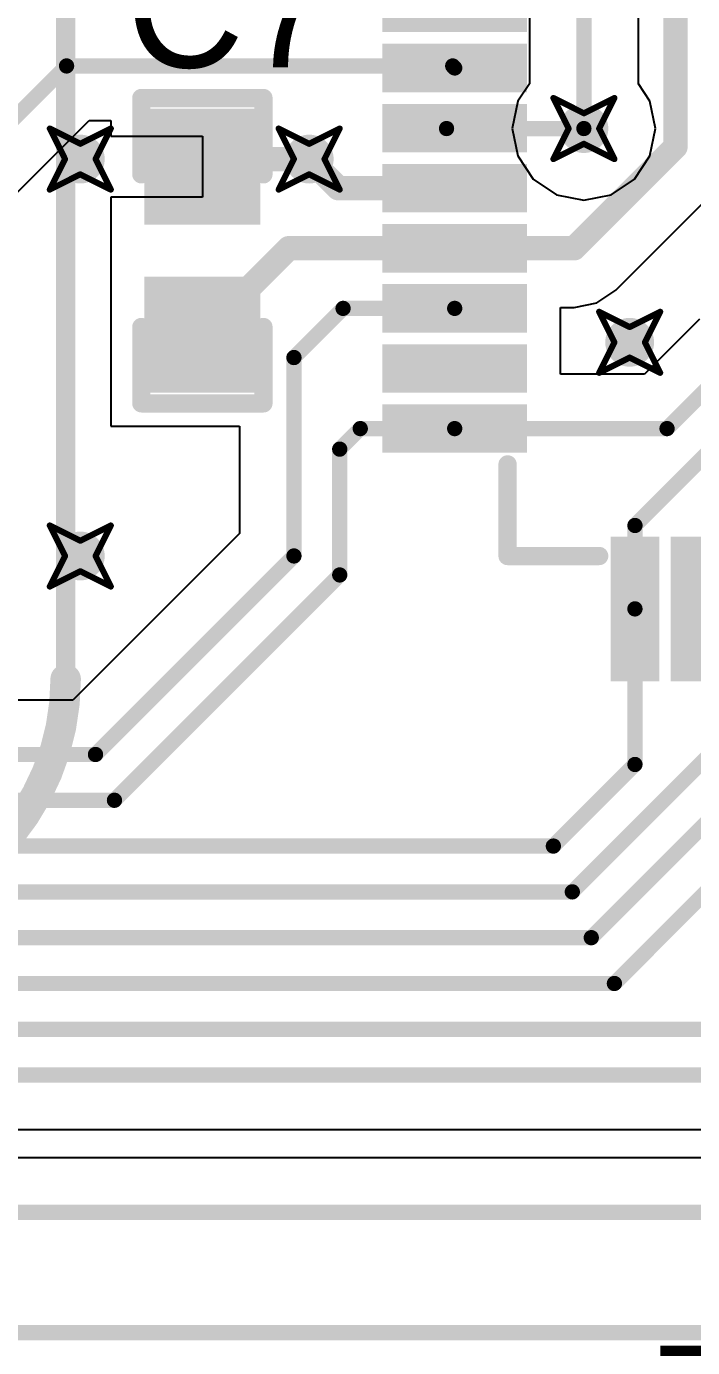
# Model space of a CAD drawing. Header units: millimetres. Extents: x 2.26 to 6.57, y 1.2 to 4.64.
# Drawn here: x 3.5506 to 3.7689, y 3.4439 to 3.8766 of the extents above; entities that cross this region are included whole.
import ezdxf

# ---------------------------------------------------------------- set-up
doc = ezdxf.new("R2010")
doc.units = ezdxf.units.MM
doc.header["$MEASUREMENT"] = 0
for name, color, linetype in [('BottomLayer', 5, 'Continuous'), ('BottomSolder', 6, 'Continuous'), ('DrillDrawing', 1, 'Continuous'), ('KeepOutLayer', 6, 'Continuous'), ('Mechanical1', 6, 'Continuous'), ('MultiLayer', 9, 'Continuous'), ('PadHoleLayer', 156, 'Continuous'), ('TopLayer', 1, 'Continuous'), ('TopOverlay', 2, 'Continuous'), ('TopPaste', 8, 'Continuous'), ('TopSolder', 216, 'Continuous'), ('ViaHoleLayer', 16, 'Continuous')]:
    doc.layers.add(name, color=color, linetype=linetype)

# ---------------------------------------------------------------- blocks, each defined once
blk = doc.blocks.new('0603C_68')
at = {"layer": 'TopLayer'}
for points in [[(-0.0125, 0.015), (-0.0425, 0.015), (-0.0125, -0.015), (-0.0425, -0.015)], [(0.0425, 0.015), (0.0125, 0.015), (0.0425, -0.015), (0.0125, -0.015)]]:
    blk.add_solid(points, dxfattribs=at)
at = {"layer": 'TopOverlay', "const_width": 0.006}
for points in [[(-0.05, 0.02), (-0.025, 0.02)], [(-0.05, 0.02), (-0.05, -0.02)], [(0.025, 0.02), (0.05, 0.02)], [(0.05, 0.02), (0.05, -0.02)], [(-0.05, -0.02), (-0.025, -0.02)], [(0.025, -0.02), (0.05, -0.02)]]:
    blk.add_lwpolyline(points, dxfattribs=at)
at = {"layer": 'TopOverlay', "const_width": 0.003}
for points in [[(-0.0515, 0.02, 1), (-0.0485, 0.02, 1)], [(-0.0515, 0.02, 1), (-0.0485, 0.02, 1)], [(-0.0265, 0.02, 1), (-0.0235, 0.02, 1)], [(0.0235, 0.02, 1), (0.0265, 0.02, 1)], [(0.0485, 0.02, 1), (0.0515, 0.02, 1)], [(0.0485, 0.02, 1), (0.0515, 0.02, 1)], [(-0.0515, -0.02, 1), (-0.0485, -0.02, 1)], [(-0.0515, -0.02, 1), (-0.0485, -0.02, 1)], [(-0.0265, -0.02, 1), (-0.0235, -0.02, 1)], [(0.0235, -0.02, 1), (0.0265, -0.02, 1)], [(0.0485, -0.02, 1), (0.0515, -0.02, 1)], [(0.0485, -0.02, 1), (0.0515, -0.02, 1)]]:
    blk.add_lwpolyline(points, format="xyb", close=True, dxfattribs=at)
at = {"layer": 'TopPaste'}
for points in [[(-0.0125, 0.015), (-0.0425, 0.015), (-0.0125, -0.015), (-0.0425, -0.015)], [(0.0425, 0.015), (0.0125, 0.015), (0.0425, -0.015), (0.0125, -0.015)]]:
    blk.add_solid(points, dxfattribs=at)
at = {"layer": 'TopSolder'}
for points in [[(-0.0085, 0.019), (-0.0465, 0.019), (-0.0085, -0.019), (-0.0465, -0.019)], [(0.0465, 0.019), (0.0085, 0.019), (0.0465, -0.019), (0.0085, -0.019)]]:
    blk.add_solid(points, dxfattribs=at)
blk = doc.blocks.new('QFP48_7X7_111')
at = {"layer": 'TopLayer'}
for points in [[(-0.1122, 0.14764), (-0.10433, 0.14764), (-0.1122, 0.18701), (-0.10433, 0.18701)], [(-0.09252, 0.14764), (-0.08465, 0.14764), (-0.09252, 0.18701), (-0.08465, 0.18701)], [(-0.07283, 0.14764), (-0.06496, 0.14764), (-0.07283, 0.18701), (-0.06496, 0.18701)], [(-0.05315, 0.14764), (-0.04528, 0.14764), (-0.05315, 0.18701), (-0.04528, 0.18701)], [(-0.03346, 0.14764), (-0.02559, 0.14764), (-0.03346, 0.18701), (-0.02559, 0.18701)], [(-0.01378, 0.14764), (-0.00591, 0.14764), (-0.01378, 0.18701), (-0.00591, 0.18701)], [(0.00591, 0.14764), (0.01378, 0.14764), (0.00591, 0.18701), (0.01378, 0.18701)], [(0.02559, 0.14764), (0.03346, 0.14764), (0.02559, 0.18701), (0.03346, 0.18701)], [(0.04528, 0.14764), (0.05315, 0.14764), (0.04528, 0.18701), (0.05315, 0.18701)], [(0.06496, 0.14764), (0.07283, 0.14764), (0.06496, 0.18701), (0.07283, 0.18701)], [(0.08465, 0.14764), (0.09252, 0.14764), (0.08465, 0.18701), (0.09252, 0.18701)], [(0.10433, 0.14764), (0.1122, 0.14764), (0.10433, 0.18701), (0.1122, 0.18701)], [(-0.14764, 0.10433), (-0.14764, 0.1122), (-0.18701, 0.10433), (-0.18701, 0.1122)], [(0.18701, 0.10433), (0.18701, 0.1122), (0.14764, 0.10433), (0.14764, 0.1122)], [(-0.14764, 0.08465), (-0.14764, 0.09252), (-0.18701, 0.08465), (-0.18701, 0.09252)], [(0.18701, 0.08465), (0.18701, 0.09252), (0.14764, 0.08465), (0.14764, 0.09252)], [(-0.14764, 0.06496), (-0.14764, 0.07283), (-0.18701, 0.06496), (-0.18701, 0.07283)], [(0.18701, 0.06496), (0.18701, 0.07283), (0.14764, 0.06496), (0.14764, 0.07283)], [(-0.14764, 0.04528), (-0.14764, 0.05315), (-0.18701, 0.04528), (-0.18701, 0.05315)], [(0.18701, 0.04528), (0.18701, 0.05315), (0.14764, 0.04528), (0.14764, 0.05315)], [(-0.14764, 0.02559), (-0.14764, 0.03346), (-0.18701, 0.02559), (-0.18701, 0.03346)], [(0.18701, 0.02559), (0.18701, 0.03346), (0.14764, 0.02559), (0.14764, 0.03346)], [(-0.14764, 0.00591), (-0.14764, 0.01378), (-0.18701, 0.00591), (-0.18701, 0.01378)], [(0.18701, 0.00591), (0.18701, 0.01378), (0.14764, 0.00591), (0.14764, 0.01378)], [(-0.14764, -0.01378), (-0.14764, -0.00591), (-0.18701, -0.01378), (-0.18701, -0.00591)], [(0.18701, -0.01378), (0.18701, -0.00591), (0.14764, -0.01378), (0.14764, -0.00591)], [(-0.14764, -0.03346), (-0.14764, -0.02559), (-0.18701, -0.03346), (-0.18701, -0.02559)], [(0.18701, -0.03346), (0.18701, -0.02559), (0.14764, -0.03346), (0.14764, -0.02559)], [(-0.14764, -0.05315), (-0.14764, -0.04528), (-0.18701, -0.05315), (-0.18701, -0.04528)], [(0.18701, -0.05315), (0.18701, -0.04528), (0.14764, -0.05315), (0.14764, -0.04528)], [(-0.14764, -0.07283), (-0.14764, -0.06496), (-0.18701, -0.07283), (-0.18701, -0.06496)], [(0.18701, -0.07283), (0.18701, -0.06496), (0.14764, -0.07283), (0.14764, -0.06496)], [(-0.14764, -0.09252), (-0.14764, -0.08465), (-0.18701, -0.09252), (-0.18701, -0.08465)], [(0.18701, -0.09252), (0.18701, -0.08465), (0.14764, -0.09252), (0.14764, -0.08465)], [(-0.14764, -0.1122), (-0.14764, -0.10433), (-0.18701, -0.1122), (-0.18701, -0.10433)], [(0.18701, -0.1122), (0.18701, -0.10433), (0.14764, -0.1122), (0.14764, -0.10433)], [(-0.1122, -0.18701), (-0.10433, -0.18701), (-0.1122, -0.14764), (-0.10433, -0.14764)], [(-0.09252, -0.18701), (-0.08465, -0.18701), (-0.09252, -0.14764), (-0.08465, -0.14764)], [(-0.07283, -0.18701), (-0.06496, -0.18701), (-0.07283, -0.14764), (-0.06496, -0.14764)], [(-0.05315, -0.18701), (-0.04528, -0.18701), (-0.05315, -0.14764), (-0.04528, -0.14764)], [(-0.03346, -0.18701), (-0.02559, -0.18701), (-0.03346, -0.14764), (-0.02559, -0.14764)], [(-0.01378, -0.18701), (-0.00591, -0.18701), (-0.01378, -0.14764), (-0.00591, -0.14764)], [(0.00591, -0.18701), (0.01378, -0.18701), (0.00591, -0.14764), (0.01378, -0.14764)], [(0.02559, -0.18701), (0.03346, -0.18701), (0.02559, -0.14764), (0.03346, -0.14764)], [(0.04528, -0.18701), (0.05315, -0.18701), (0.04528, -0.14764), (0.05315, -0.14764)], [(0.06496, -0.18701), (0.07283, -0.18701), (0.06496, -0.14764), (0.07283, -0.14764)], [(0.08465, -0.18701), (0.09252, -0.18701), (0.08465, -0.14764), (0.09252, -0.14764)], [(0.10433, -0.18701), (0.1122, -0.18701), (0.10433, -0.14764), (0.1122, -0.14764)]]:
    blk.add_solid(points, dxfattribs=at)
at = {"layer": 'TopOverlay', "const_width": 0.006}
for points in [[(-0.15, 0.12), (-0.15, 0.15)], [(-0.12, 0.15), (-0.15, 0.15)], [(0.15, 0.15), (0.12, 0.15)], [(0.15, 0.12), (0.15, 0.15)], [(-0.15, -0.13), (-0.15, -0.12)], [(0.15, -0.15), (0.15, -0.12)], [(-0.13, -0.15), (-0.15, -0.13)], [(-0.12, -0.15), (-0.13, -0.15)], [(0.15, -0.15), (0.12, -0.15)]]:
    blk.add_lwpolyline(points, dxfattribs=at)
at = {"layer": 'TopOverlay'}
for points, const_width in [([(-0.1515, 0.15, 1), (-0.1485, 0.15, 1)], 0.003), ([(-0.1515, 0.15, 1), (-0.1485, 0.15, 1)], 0.003), ([(-0.1215, 0.15, 1), (-0.1185, 0.15, 1)], 0.003), ([(0.1185, 0.15, 1), (0.1215, 0.15, 1)], 0.003), ([(0.1485, 0.15, 1), (0.1515, 0.15, 1)], 0.003), ([(0.1485, 0.15, 1), (0.1515, 0.15, 1)], 0.003), ([(-0.1515, 0.12, 1), (-0.1485, 0.12, 1)], 0.003), ([(0.1485, 0.12, 1), (0.1515, 0.12, 1)], 0.003), ([(-0.1515, -0.12, 1), (-0.1485, -0.12, 1)], 0.003), ([(0.1485, -0.12, 1), (0.1515, -0.12, 1)], 0.003), ([(-0.1515, -0.13, 1), (-0.1485, -0.13, 1)], 0.003), ([(-0.1515, -0.13, 1), (-0.1485, -0.13, 1)], 0.003), ([(-0.1315, -0.15, 1), (-0.1285, -0.15, 1)], 0.003), ([(-0.1315, -0.15, 1), (-0.1285, -0.15, 1)], 0.003), ([(-0.1215, -0.15, 1), (-0.1185, -0.15, 1)], 0.003), ([(0.1185, -0.15, 1), (0.1215, -0.15, 1)], 0.003), ([(0.1485, -0.15, 1), (0.1515, -0.15, 1)], 0.003), ([(0.1485, -0.15, 1), (0.1515, -0.15, 1)], 0.003), ([(-0.10761, -0.215, 1), (-0.11223, -0.215, 1)], 0.00984), ([(-0.11469, -0.215, 1), (-0.10977, -0.215, 1)], 0.00492), ([(-0.11008, -0.215, 1), (-0.10515, -0.215, 1)], 0.00492)]:
    blk.add_lwpolyline(points, format="xyb", close=True, dxfattribs=dict(at, const_width=const_width))
at = {"layer": 'TopPaste'}
for points in [[(-0.1122, 0.14764), (-0.10433, 0.14764), (-0.1122, 0.18701), (-0.10433, 0.18701)], [(-0.09252, 0.14764), (-0.08465, 0.14764), (-0.09252, 0.18701), (-0.08465, 0.18701)], [(-0.07283, 0.14764), (-0.06496, 0.14764), (-0.07283, 0.18701), (-0.06496, 0.18701)], [(-0.05315, 0.14764), (-0.04528, 0.14764), (-0.05315, 0.18701), (-0.04528, 0.18701)], [(-0.03346, 0.14764), (-0.02559, 0.14764), (-0.03346, 0.18701), (-0.02559, 0.18701)], [(-0.01378, 0.14764), (-0.00591, 0.14764), (-0.01378, 0.18701), (-0.00591, 0.18701)], [(0.00591, 0.14764), (0.01378, 0.14764), (0.00591, 0.18701), (0.01378, 0.18701)], [(0.02559, 0.14764), (0.03346, 0.14764), (0.02559, 0.18701), (0.03346, 0.18701)], [(0.04528, 0.14764), (0.05315, 0.14764), (0.04528, 0.18701), (0.05315, 0.18701)], [(0.06496, 0.14764), (0.07283, 0.14764), (0.06496, 0.18701), (0.07283, 0.18701)], [(0.08465, 0.14764), (0.09252, 0.14764), (0.08465, 0.18701), (0.09252, 0.18701)], [(0.10433, 0.14764), (0.1122, 0.14764), (0.10433, 0.18701), (0.1122, 0.18701)], [(-0.14764, 0.10433), (-0.14764, 0.1122), (-0.18701, 0.10433), (-0.18701, 0.1122)], [(0.18701, 0.10433), (0.18701, 0.1122), (0.14764, 0.10433), (0.14764, 0.1122)], [(-0.14764, 0.08465), (-0.14764, 0.09252), (-0.18701, 0.08465), (-0.18701, 0.09252)], [(0.18701, 0.08465), (0.18701, 0.09252), (0.14764, 0.08465), (0.14764, 0.09252)], [(-0.14764, 0.06496), (-0.14764, 0.07283), (-0.18701, 0.06496), (-0.18701, 0.07283)], [(0.18701, 0.06496), (0.18701, 0.07283), (0.14764, 0.06496), (0.14764, 0.07283)], [(-0.14764, 0.04528), (-0.14764, 0.05315), (-0.18701, 0.04528), (-0.18701, 0.05315)], [(0.18701, 0.04528), (0.18701, 0.05315), (0.14764, 0.04528), (0.14764, 0.05315)], [(-0.14764, 0.02559), (-0.14764, 0.03346), (-0.18701, 0.02559), (-0.18701, 0.03346)], [(0.18701, 0.02559), (0.18701, 0.03346), (0.14764, 0.02559), (0.14764, 0.03346)], [(-0.14764, 0.00591), (-0.14764, 0.01378), (-0.18701, 0.00591), (-0.18701, 0.01378)], [(0.18701, 0.00591), (0.18701, 0.01378), (0.14764, 0.00591), (0.14764, 0.01378)], [(-0.14764, -0.01378), (-0.14764, -0.00591), (-0.18701, -0.01378), (-0.18701, -0.00591)], [(0.18701, -0.01378), (0.18701, -0.00591), (0.14764, -0.01378), (0.14764, -0.00591)], [(-0.14764, -0.03346), (-0.14764, -0.02559), (-0.18701, -0.03346), (-0.18701, -0.02559)], [(0.18701, -0.03346), (0.18701, -0.02559), (0.14764, -0.03346), (0.14764, -0.02559)], [(-0.14764, -0.05315), (-0.14764, -0.04528), (-0.18701, -0.05315), (-0.18701, -0.04528)], [(0.18701, -0.05315), (0.18701, -0.04528), (0.14764, -0.05315), (0.14764, -0.04528)], [(-0.14764, -0.07283), (-0.14764, -0.06496), (-0.18701, -0.07283), (-0.18701, -0.06496)], [(0.18701, -0.07283), (0.18701, -0.06496), (0.14764, -0.07283), (0.14764, -0.06496)], [(-0.14764, -0.09252), (-0.14764, -0.08465), (-0.18701, -0.09252), (-0.18701, -0.08465)], [(0.18701, -0.09252), (0.18701, -0.08465), (0.14764, -0.09252), (0.14764, -0.08465)], [(-0.14764, -0.1122), (-0.14764, -0.10433), (-0.18701, -0.1122), (-0.18701, -0.10433)], [(0.18701, -0.1122), (0.18701, -0.10433), (0.14764, -0.1122), (0.14764, -0.10433)], [(-0.1122, -0.18701), (-0.10433, -0.18701), (-0.1122, -0.14764), (-0.10433, -0.14764)], [(-0.09252, -0.18701), (-0.08465, -0.18701), (-0.09252, -0.14764), (-0.08465, -0.14764)], [(-0.07283, -0.18701), (-0.06496, -0.18701), (-0.07283, -0.14764), (-0.06496, -0.14764)], [(-0.05315, -0.18701), (-0.04528, -0.18701), (-0.05315, -0.14764), (-0.04528, -0.14764)], [(-0.03346, -0.18701), (-0.02559, -0.18701), (-0.03346, -0.14764), (-0.02559, -0.14764)], [(-0.01378, -0.18701), (-0.00591, -0.18701), (-0.01378, -0.14764), (-0.00591, -0.14764)], [(0.00591, -0.18701), (0.01378, -0.18701), (0.00591, -0.14764), (0.01378, -0.14764)], [(0.02559, -0.18701), (0.03346, -0.18701), (0.02559, -0.14764), (0.03346, -0.14764)], [(0.04528, -0.18701), (0.05315, -0.18701), (0.04528, -0.14764), (0.05315, -0.14764)], [(0.06496, -0.18701), (0.07283, -0.18701), (0.06496, -0.14764), (0.07283, -0.14764)], [(0.08465, -0.18701), (0.09252, -0.18701), (0.08465, -0.14764), (0.09252, -0.14764)], [(0.10433, -0.18701), (0.1122, -0.18701), (0.10433, -0.14764), (0.1122, -0.14764)]]:
    blk.add_solid(points, dxfattribs=at)
at = {"layer": 'TopSolder'}
for points in [[(-0.1162, 0.14364), (-0.10033, 0.14364), (-0.1162, 0.19101), (-0.10033, 0.19101)], [(-0.09652, 0.14364), (-0.08065, 0.14364), (-0.09652, 0.19101), (-0.08065, 0.19101)], [(-0.07683, 0.14364), (-0.06096, 0.14364), (-0.07683, 0.19101), (-0.06096, 0.19101)], [(-0.05715, 0.14364), (-0.04128, 0.14364), (-0.05715, 0.19101), (-0.04128, 0.19101)], [(-0.03746, 0.14364), (-0.02159, 0.14364), (-0.03746, 0.19101), (-0.02159, 0.19101)], [(-0.01778, 0.14364), (-0.00191, 0.14364), (-0.01778, 0.19101), (-0.00191, 0.19101)], [(0.00191, 0.14364), (0.01778, 0.14364), (0.00191, 0.19101), (0.01778, 0.19101)], [(0.02159, 0.14364), (0.03746, 0.14364), (0.02159, 0.19101), (0.03746, 0.19101)], [(0.04128, 0.14364), (0.05715, 0.14364), (0.04128, 0.19101), (0.05715, 0.19101)], [(0.06096, 0.14364), (0.07683, 0.14364), (0.06096, 0.19101), (0.07683, 0.19101)], [(0.08065, 0.14364), (0.09652, 0.14364), (0.08065, 0.19101), (0.09652, 0.19101)], [(0.10033, 0.14364), (0.1162, 0.14364), (0.10033, 0.19101), (0.1162, 0.19101)], [(-0.14364, 0.10033), (-0.14364, 0.1162), (-0.19101, 0.10033), (-0.19101, 0.1162)], [(0.19101, 0.10033), (0.19101, 0.1162), (0.14364, 0.10033), (0.14364, 0.1162)], [(-0.14364, 0.08065), (-0.14364, 0.09652), (-0.19101, 0.08065), (-0.19101, 0.09652)], [(0.19101, 0.08065), (0.19101, 0.09652), (0.14364, 0.08065), (0.14364, 0.09652)], [(-0.14364, 0.06096), (-0.14364, 0.07683), (-0.19101, 0.06096), (-0.19101, 0.07683)], [(0.19101, 0.06096), (0.19101, 0.07683), (0.14364, 0.06096), (0.14364, 0.07683)], [(-0.14364, 0.04128), (-0.14364, 0.05715), (-0.19101, 0.04128), (-0.19101, 0.05715)], [(0.19101, 0.04128), (0.19101, 0.05715), (0.14364, 0.04128), (0.14364, 0.05715)], [(-0.14364, 0.02159), (-0.14364, 0.03746), (-0.19101, 0.02159), (-0.19101, 0.03746)], [(0.19101, 0.02159), (0.19101, 0.03746), (0.14364, 0.02159), (0.14364, 0.03746)], [(-0.14364, 0.00191), (-0.14364, 0.01778), (-0.19101, 0.00191), (-0.19101, 0.01778)], [(0.19101, 0.00191), (0.19101, 0.01778), (0.14364, 0.00191), (0.14364, 0.01778)], [(-0.14364, -0.01778), (-0.14364, -0.00191), (-0.19101, -0.01778), (-0.19101, -0.00191)], [(0.19101, -0.01778), (0.19101, -0.00191), (0.14364, -0.01778), (0.14364, -0.00191)], [(-0.14364, -0.03746), (-0.14364, -0.02159), (-0.19101, -0.03746), (-0.19101, -0.02159)], [(0.19101, -0.03746), (0.19101, -0.02159), (0.14364, -0.03746), (0.14364, -0.02159)], [(-0.14364, -0.05715), (-0.14364, -0.04128), (-0.19101, -0.05715), (-0.19101, -0.04128)], [(0.19101, -0.05715), (0.19101, -0.04128), (0.14364, -0.05715), (0.14364, -0.04128)], [(-0.14364, -0.07683), (-0.14364, -0.06096), (-0.19101, -0.07683), (-0.19101, -0.06096)], [(0.19101, -0.07683), (0.19101, -0.06096), (0.14364, -0.07683), (0.14364, -0.06096)], [(-0.14364, -0.09652), (-0.14364, -0.08065), (-0.19101, -0.09652), (-0.19101, -0.08065)], [(0.19101, -0.09652), (0.19101, -0.08065), (0.14364, -0.09652), (0.14364, -0.08065)], [(-0.14364, -0.1162), (-0.14364, -0.10033), (-0.19101, -0.1162), (-0.19101, -0.10033)], [(0.19101, -0.1162), (0.19101, -0.10033), (0.14364, -0.1162), (0.14364, -0.10033)], [(-0.1162, -0.19101), (-0.10033, -0.19101), (-0.1162, -0.14364), (-0.10033, -0.14364)], [(-0.09652, -0.19101), (-0.08065, -0.19101), (-0.09652, -0.14364), (-0.08065, -0.14364)], [(-0.07683, -0.19101), (-0.06096, -0.19101), (-0.07683, -0.14364), (-0.06096, -0.14364)], [(-0.05715, -0.19101), (-0.04128, -0.19101), (-0.05715, -0.14364), (-0.04128, -0.14364)], [(-0.03746, -0.19101), (-0.02159, -0.19101), (-0.03746, -0.14364), (-0.02159, -0.14364)], [(-0.01778, -0.19101), (-0.00191, -0.19101), (-0.01778, -0.14364), (-0.00191, -0.14364)], [(0.00191, -0.19101), (0.01778, -0.19101), (0.00191, -0.14364), (0.01778, -0.14364)], [(0.02159, -0.19101), (0.03746, -0.19101), (0.02159, -0.14364), (0.03746, -0.14364)], [(0.04128, -0.19101), (0.05715, -0.19101), (0.04128, -0.14364), (0.05715, -0.14364)], [(0.06096, -0.19101), (0.07683, -0.19101), (0.06096, -0.14364), (0.07683, -0.14364)], [(0.08065, -0.19101), (0.09652, -0.19101), (0.08065, -0.14364), (0.09652, -0.14364)], [(0.10033, -0.19101), (0.1162, -0.19101), (0.10033, -0.14364), (0.1162, -0.14364)]]:
    blk.add_solid(points, dxfattribs=at)
blk = doc.blocks.new('XTAL1_114')
at = {"layer": 'BottomLayer', "const_width": 0.031}
for points in [[(-0.01586, -0.0002, 1), (0.01514, -0.0002, 1)], [(0.18414, -0.0002, 1), (0.21514, -0.0002, 1)]]:
    blk.add_lwpolyline(points, format="xyb", close=True, dxfattribs=at)
at = {"layer": 'BottomSolder', "const_width": 0.035}
for points in [[(-0.01786, -0.0002, 1), (0.01714, -0.0002, 1)], [(0.18214, -0.0002, 1), (0.21714, -0.0002, 1)]]:
    blk.add_lwpolyline(points, format="xyb", close=True, dxfattribs=at)
at = {"layer": 'MultiLayer', "const_width": 0.031}
for points in [[(-0.01586, -0.0002, 1), (0.01514, -0.0002, 1)], [(0.18414, -0.0002, 1), (0.21514, -0.0002, 1)]]:
    blk.add_lwpolyline(points, format="xyb", close=True, dxfattribs=at)
at = {"layer": 'PadHoleLayer', "const_width": 0.014}
for points in [[(-0.00736, -0.0002, 1), (0.00664, -0.0002, 1)], [(0.19264, -0.0002, 1), (0.20664, -0.0002, 1)]]:
    blk.add_lwpolyline(points, format="xyb", close=True, dxfattribs=at)
at = {"layer": 'TopLayer', "const_width": 0.031}
for points in [[(-0.01586, -0.0002, 1), (0.01514, -0.0002, 1)], [(0.18414, -0.0002, 1), (0.21514, -0.0002, 1)]]:
    blk.add_lwpolyline(points, format="xyb", close=True, dxfattribs=at)
at = {"layer": 'TopOverlay', "const_width": 0.01}
for points in [[(-0.04036, -0.0802, -1), (-0.04036, 0.0798)], [(0.21964, 0.0798, -1), (0.21964, -0.0802)]]:
    blk.add_lwpolyline(points, format="xyb", dxfattribs=at)
at = {"layer": 'TopOverlay'}
for points, const_width in [([(-0.04286, 0.0798, 1), (-0.03786, 0.0798, 1)], 0.005), ([(-0.04194, 0.0798, 1), (-0.03879, 0.0798, 1)], 0.00315), ([(0.21714, 0.0798, 1), (0.22214, 0.0798, 1)], 0.005), ([(0.21806, 0.0798, 1), (0.22121, 0.0798, 1)], 0.00315), ([(-0.04286, -0.0802, 1), (-0.03786, -0.0802, 1)], 0.005), ([(-0.04194, -0.0802, 1), (-0.03879, -0.0802, 1)], 0.00315), ([(0.21714, -0.0802, 1), (0.22214, -0.0802, 1)], 0.005), ([(0.21806, -0.0802, 1), (0.22121, -0.0802, 1)], 0.00315)]:
    blk.add_lwpolyline(points, format="xyb", close=True, dxfattribs=dict(at, const_width=const_width))
at = {"layer": 'TopOverlay', "const_width": 0.0063}
for points in [[(-0.04036, 0.0798), (0.21964, 0.0798)], [(-0.04036, -0.0802), (0.21964, -0.0802)]]:
    blk.add_lwpolyline(points, dxfattribs=at)
at = {"layer": 'TopSolder', "const_width": 0.035}
for points in [[(-0.01786, -0.0002, 1), (0.01714, -0.0002, 1)], [(0.18214, -0.0002, 1), (0.21714, -0.0002, 1)]]:
    blk.add_lwpolyline(points, format="xyb", close=True, dxfattribs=at)

msp = doc.modelspace()

# ---------------------------------------------------------------- linework, layer by layer
at = {"layer": 'BottomLayer'}
for p, q in [((3.75111, 3.85784), (3.75111, 3.93315)), ((3.71542, 3.92576), (3.71542, 3.85784)), ((3.71542, 3.85784), (3.7116, 3.85212)), ((3.75493, 3.85212), (3.75111, 3.85784)), ((3.7116, 3.85212), (3.70982, 3.84315)), ((3.75672, 3.84315), (3.75493, 3.85212)), ((3.70982, 3.84315), (3.7116, 3.83418)), ((3.75493, 3.83418), (3.75672, 3.84315)), ((3.7116, 3.83418), (3.71669, 3.82657)), ((3.74985, 3.82657), (3.75493, 3.83418)), ((3.71669, 3.82657), (3.72429, 3.82148)), ((3.74224, 3.82148), (3.74985, 3.82657)), ((3.72429, 3.82148), (3.73327, 3.8197)), ((3.73327, 3.8197), (3.74224, 3.82148)), ((3.90764, 3.50603), (3.22835, 3.50603))]:
    msp.add_line(p, q, dxfattribs=at)
at = {"layer": 'BottomLayer', "const_width": 0.005}
msp.add_lwpolyline([(3.73327, 3.84315), (3.73327, 3.93315)], dxfattribs=at)
at = {"layer": 'BottomLayer'}
for points, const_width in [([(3.72927, 3.84315, 1), (3.73727, 3.84315, 1)], 0.008), ([(3.73202, 3.84315, 1), (3.73452, 3.84315, 1)], 0.0025), ([(3.56427, 3.83315, 1), (3.57227, 3.83315, 1)], 0.008), ([(3.63927, 3.83315, 1), (3.64727, 3.83315, 1)], 0.008), ([(3.74427, 3.77315, 1), (3.75227, 3.77315, 1)], 0.008), ([(3.56427, 3.70315, 1), (3.57227, 3.70315, 1)], 0.008)]:
    msp.add_lwpolyline(points, format="xyb", close=True, dxfattribs=dict(at, const_width=const_width))
at = {"layer": 'DrillDrawing', "const_width": 0.002}
for points in [[(3.72327, 3.85315), (3.73327, 3.84815)], [(3.72327, 3.85315), (3.72827, 3.84315)], [(3.73327, 3.84815), (3.74327, 3.85315)], [(3.73827, 3.84315), (3.74327, 3.85315)], [(3.55827, 3.84315), (3.56827, 3.83815)], [(3.55827, 3.84315), (3.56327, 3.83315)], [(3.56827, 3.83815), (3.57827, 3.84315)], [(3.57327, 3.83315), (3.57827, 3.84315)], [(3.63327, 3.84315), (3.64327, 3.83815)], [(3.63327, 3.84315), (3.63827, 3.83315)], [(3.64327, 3.83815), (3.65327, 3.84315)], [(3.64827, 3.83315), (3.65327, 3.84315)], [(3.72327, 3.83315), (3.72827, 3.84315)], [(3.73827, 3.84315), (3.74327, 3.83315)], [(3.72327, 3.83315), (3.73327, 3.83815)], [(3.73327, 3.83815), (3.74327, 3.83315)], [(3.55827, 3.82315), (3.56327, 3.83315)], [(3.57327, 3.83315), (3.57827, 3.82315)], [(3.63327, 3.82315), (3.63827, 3.83315)], [(3.64827, 3.83315), (3.65327, 3.82315)], [(3.55827, 3.82315), (3.56827, 3.82815)], [(3.56827, 3.82815), (3.57827, 3.82315)], [(3.63327, 3.82315), (3.64327, 3.82815)], [(3.64327, 3.82815), (3.65327, 3.82315)], [(3.73827, 3.78315), (3.74827, 3.77815)], [(3.73827, 3.78315), (3.74327, 3.77315)], [(3.74827, 3.77815), (3.75827, 3.78315)], [(3.75327, 3.77315), (3.75827, 3.78315)], [(3.73827, 3.76315), (3.74327, 3.77315)], [(3.75327, 3.77315), (3.75827, 3.76315)], [(3.73827, 3.76315), (3.74827, 3.76815)], [(3.74827, 3.76815), (3.75827, 3.76315)], [(3.55827, 3.71315), (3.56827, 3.70815)], [(3.55827, 3.71315), (3.56327, 3.70315)], [(3.56827, 3.70815), (3.57827, 3.71315)], [(3.57327, 3.70315), (3.57827, 3.71315)], [(3.55827, 3.69315), (3.56327, 3.70315)], [(3.57327, 3.70315), (3.57827, 3.69315)], [(3.55827, 3.69315), (3.56827, 3.69815)], [(3.56827, 3.69815), (3.57827, 3.69315)]]:
    msp.add_lwpolyline(points, dxfattribs=at)
at = {"layer": 'DrillDrawing', "const_width": 0.001}
for points in [[(3.72277, 3.85315, 1), (3.72377, 3.85315, 1)], [(3.72277, 3.85315, 1), (3.72377, 3.85315, 1)], [(3.74277, 3.85315, 1), (3.74377, 3.85315, 1)], [(3.74277, 3.85315, 1), (3.74377, 3.85315, 1)], [(3.73277, 3.84815, 1), (3.73377, 3.84815, 1)], [(3.73277, 3.84815, 1), (3.73377, 3.84815, 1)], [(3.55777, 3.84315, 1), (3.55877, 3.84315, 1)], [(3.55777, 3.84315, 1), (3.55877, 3.84315, 1)], [(3.57777, 3.84315, 1), (3.57877, 3.84315, 1)], [(3.57777, 3.84315, 1), (3.57877, 3.84315, 1)], [(3.63277, 3.84315, 1), (3.63377, 3.84315, 1)], [(3.63277, 3.84315, 1), (3.63377, 3.84315, 1)], [(3.65277, 3.84315, 1), (3.65377, 3.84315, 1)], [(3.65277, 3.84315, 1), (3.65377, 3.84315, 1)], [(3.72777, 3.84315, 1), (3.72877, 3.84315, 1)], [(3.72777, 3.84315, 1), (3.72877, 3.84315, 1)], [(3.73777, 3.84315, 1), (3.73877, 3.84315, 1)], [(3.73777, 3.84315, 1), (3.73877, 3.84315, 1)], [(3.56777, 3.83815, 1), (3.56877, 3.83815, 1)], [(3.56777, 3.83815, 1), (3.56877, 3.83815, 1)], [(3.64277, 3.83815, 1), (3.64377, 3.83815, 1)], [(3.64277, 3.83815, 1), (3.64377, 3.83815, 1)], [(3.73277, 3.83815, 1), (3.73377, 3.83815, 1)], [(3.73277, 3.83815, 1), (3.73377, 3.83815, 1)], [(3.56277, 3.83315, 1), (3.56377, 3.83315, 1)], [(3.56277, 3.83315, 1), (3.56377, 3.83315, 1)], [(3.57277, 3.83315, 1), (3.57377, 3.83315, 1)], [(3.57277, 3.83315, 1), (3.57377, 3.83315, 1)], [(3.63777, 3.83315, 1), (3.63877, 3.83315, 1)], [(3.63777, 3.83315, 1), (3.63877, 3.83315, 1)], [(3.64777, 3.83315, 1), (3.64877, 3.83315, 1)], [(3.64777, 3.83315, 1), (3.64877, 3.83315, 1)], [(3.72277, 3.83315, 1), (3.72377, 3.83315, 1)], [(3.72277, 3.83315, 1), (3.72377, 3.83315, 1)], [(3.74277, 3.83315, 1), (3.74377, 3.83315, 1)], [(3.74277, 3.83315, 1), (3.74377, 3.83315, 1)], [(3.56777, 3.82815, 1), (3.56877, 3.82815, 1)], [(3.56777, 3.82815, 1), (3.56877, 3.82815, 1)], [(3.64277, 3.82815, 1), (3.64377, 3.82815, 1)], [(3.64277, 3.82815, 1), (3.64377, 3.82815, 1)], [(3.55777, 3.82315, 1), (3.55877, 3.82315, 1)], [(3.55777, 3.82315, 1), (3.55877, 3.82315, 1)], [(3.57777, 3.82315, 1), (3.57877, 3.82315, 1)], [(3.57777, 3.82315, 1), (3.57877, 3.82315, 1)], [(3.63277, 3.82315, 1), (3.63377, 3.82315, 1)], [(3.63277, 3.82315, 1), (3.63377, 3.82315, 1)], [(3.65277, 3.82315, 1), (3.65377, 3.82315, 1)], [(3.65277, 3.82315, 1), (3.65377, 3.82315, 1)], [(3.73777, 3.78315, 1), (3.73877, 3.78315, 1)], [(3.73777, 3.78315, 1), (3.73877, 3.78315, 1)], [(3.75777, 3.78315, 1), (3.75877, 3.78315, 1)], [(3.75777, 3.78315, 1), (3.75877, 3.78315, 1)], [(3.74777, 3.77815, 1), (3.74877, 3.77815, 1)], [(3.74777, 3.77815, 1), (3.74877, 3.77815, 1)], [(3.74277, 3.77315, 1), (3.74377, 3.77315, 1)], [(3.74277, 3.77315, 1), (3.74377, 3.77315, 1)], [(3.75277, 3.77315, 1), (3.75377, 3.77315, 1)], [(3.75277, 3.77315, 1), (3.75377, 3.77315, 1)], [(3.74777, 3.76815, 1), (3.74877, 3.76815, 1)], [(3.74777, 3.76815, 1), (3.74877, 3.76815, 1)], [(3.73777, 3.76315, 1), (3.73877, 3.76315, 1)], [(3.73777, 3.76315, 1), (3.73877, 3.76315, 1)], [(3.75777, 3.76315, 1), (3.75877, 3.76315, 1)], [(3.75777, 3.76315, 1), (3.75877, 3.76315, 1)], [(3.55777, 3.71315, 1), (3.55877, 3.71315, 1)], [(3.55777, 3.71315, 1), (3.55877, 3.71315, 1)], [(3.57777, 3.71315, 1), (3.57877, 3.71315, 1)], [(3.57777, 3.71315, 1), (3.57877, 3.71315, 1)], [(3.56777, 3.70815, 1), (3.56877, 3.70815, 1)], [(3.56777, 3.70815, 1), (3.56877, 3.70815, 1)], [(3.56277, 3.70315, 1), (3.56377, 3.70315, 1)], [(3.56277, 3.70315, 1), (3.56377, 3.70315, 1)], [(3.57277, 3.70315, 1), (3.57377, 3.70315, 1)], [(3.57277, 3.70315, 1), (3.57377, 3.70315, 1)], [(3.56777, 3.69815, 1), (3.56877, 3.69815, 1)], [(3.56777, 3.69815, 1), (3.56877, 3.69815, 1)], [(3.55777, 3.69315, 1), (3.55877, 3.69315, 1)], [(3.55777, 3.69315, 1), (3.55877, 3.69315, 1)], [(3.57777, 3.69315, 1), (3.57877, 3.69315, 1)], [(3.57777, 3.69315, 1), (3.57877, 3.69315, 1)]]:
    msp.add_lwpolyline(points, format="xyb", close=True, dxfattribs=at)
at = {"layer": 'KeepOutLayer', "const_width": 0.005}
for points in [[(3.22835, 3.48819), (3.97638, 3.48819)], [(3.22835, 3.44882), (3.97638, 3.44882)]]:
    msp.add_lwpolyline(points, dxfattribs=at)
at = {"layer": 'Mechanical1', "const_width": 0.005}
for points in [[(3.22835, 3.48819), (3.97638, 3.48819)], [(3.22835, 3.44882), (3.97638, 3.44882)]]:
    msp.add_lwpolyline(points, dxfattribs=at)
at = {"layer": 'MultiLayer', "const_width": 0.008}
for points in [[(3.72927, 3.84315, 1), (3.73727, 3.84315, 1)], [(3.56427, 3.83315, 1), (3.57227, 3.83315, 1)], [(3.63927, 3.83315, 1), (3.64727, 3.83315, 1)], [(3.74427, 3.77315, 1), (3.75227, 3.77315, 1)], [(3.56427, 3.70315, 1), (3.57227, 3.70315, 1)]]:
    msp.add_lwpolyline(points, format="xyb", close=True, dxfattribs=at)
at = {"layer": 'TopLayer'}
for p, q in [((3.50131, 3.77596), (3.57116, 3.84581)), ((3.57116, 3.84581), (3.57827, 3.84581)), ((3.57827, 3.84581), (3.57827, 3.84065)), ((3.57827, 3.84065), (3.60828, 3.84065)), ((3.60828, 3.84065), (3.60828, 3.82065)), ((3.74375, 3.79024), (3.77697, 3.82345)), ((3.60828, 3.82065), (3.57827, 3.82065)), ((3.57827, 3.82065), (3.57827, 3.80065)), ((3.57827, 3.80065), (3.57827, 3.74565)), ((3.73747, 3.78604), (3.74375, 3.79024)), ((3.72563, 3.76532), (3.72563, 3.78456)), ((3.72563, 3.78456), (3.73006, 3.78456)), ((3.73006, 3.78456), (3.73747, 3.78604)), ((3.77117, 3.78077), (3.75313, 3.76272)), ((3.72563, 3.76382), (3.72563, 3.76532)), ((3.72563, 3.76272), (3.72563, 3.76382)), ((3.75313, 3.76272), (3.72563, 3.76272)), ((3.57827, 3.74565), (3.62042, 3.74565)), ((3.62042, 3.74565), (3.62042, 3.71056)), ((3.62042, 3.71056), (3.56586, 3.65599)), ((3.56586, 3.65599), (3.50351, 3.65599)), ((3.30827, 3.51531), (3.77948, 3.51531)), ((3.97638, 3.50603), (3.22835, 3.50603))]:
    msp.add_line(p, q, dxfattribs=at)
for points, const_width in [([(3.76327, 3.83715), (3.76327, 3.94734)], 0.008), ([(3.48346, 3.78335), (3.56377, 3.86365)], 0.005), ([(3.56377, 3.86365), (3.69029, 3.86365)], 0.005), ([(3.69029, 3.86365), (3.69094, 3.86299)], 0.005), ([(3.68827, 3.84315), (3.73327, 3.84315)], 0.005), ([(3.73006, 3.80394), (3.76327, 3.83715)], 0.008), ([(3.60827, 3.83065), (3.61077, 3.83315)], 0.008), ([(3.61077, 3.83315), (3.64327, 3.83315)], 0.008), ([(3.64327, 3.83315), (3.6528, 3.82362)], 0.008), ([(3.6528, 3.82362), (3.69094, 3.82362)], 0.008), ([(3.60827, 3.77565), (3.63656, 3.80394)], 0.008), ([(3.63656, 3.80394), (3.69094, 3.80394)], 0.008), ([(3.69094, 3.80394), (3.73006, 3.80394)], 0.008), ([(3.63827, 3.76815), (3.65437, 3.78425)], 0.005), ([(3.65437, 3.78425), (3.69094, 3.78425)], 0.005), ([(3.63827, 3.70317), (3.63827, 3.76815)], 0.005), ([(3.76052, 3.74488), (3.78379, 3.76815)], 0.005), ([(3.75, 3.71315), (3.79, 3.75315)], 0.005), ([(3.65327, 3.73815), (3.66, 3.74488)], 0.005), ([(3.66, 3.74488), (3.69094, 3.74488)], 0.005), ([(3.69094, 3.74488), (3.76052, 3.74488)], 0.005), ([(3.65327, 3.69695), (3.65327, 3.73815)], 0.005), ([(3.75, 3.68583), (3.75, 3.71315)], 0.005), ([(3.57325, 3.63815), (3.63827, 3.70317)], 0.005), ([(3.57946, 3.62315), (3.65327, 3.69695)], 0.005), ([(3.75, 3.63488), (3.75, 3.68583)], 0.005), ([(3.72948, 3.59315), (3.78937, 3.65304)], 0.005), ([(3.36827, 3.63815), (3.57325, 3.63815)], 0.005), ([(3.72327, 3.60815), (3.75, 3.63488)], 0.005), ([(3.73569, 3.57815), (3.79327, 3.63573)], 0.005), ([(3.35827, 3.62315), (3.57946, 3.62315)], 0.005), ([(3.74327, 3.56315), (3.79327, 3.61315)], 0.005), ([(3.34827, 3.60815), (3.72327, 3.60815)], 0.005), ([(3.33827, 3.59315), (3.72948, 3.59315)], 0.005), ([(3.33205, 3.57815), (3.73569, 3.57815)], 0.005), ([(3.32327, 3.56315), (3.74327, 3.56315)], 0.005), ([(3.31705, 3.54815), (3.77327, 3.54815)], 0.005), ([(3.30827, 3.53315), (3.77948, 3.53315)], 0.005)]:
    msp.add_lwpolyline(points, dxfattribs=dict(at, const_width=const_width))
for points, const_width in [([(3.56252, 3.86365, 1), (3.56502, 3.86365, 1)], 0.0025), ([(3.56252, 3.86365, 1), (3.56502, 3.86365, 1)], 0.0025), ([(3.68904, 3.86365, 1), (3.69154, 3.86365, 1)], 0.0025), ([(3.68904, 3.86365, 1), (3.69154, 3.86365, 1)], 0.0025), ([(3.68969, 3.86299, 1), (3.69219, 3.86299, 1)], 0.0025), ([(3.72927, 3.84315, 1), (3.73727, 3.84315, 1)], 0.008), ([(3.68702, 3.84315, 1), (3.68952, 3.84315, 1)], 0.0025), ([(3.73202, 3.84315, 1), (3.73452, 3.84315, 1)], 0.0025), ([(3.56427, 3.83315, 1), (3.57227, 3.83315, 1)], 0.008), ([(3.63927, 3.83315, 1), (3.64727, 3.83315, 1)], 0.008), ([(3.76127, 3.83715, 1), (3.76527, 3.83715, 1)], 0.004), ([(3.76127, 3.83715, 1), (3.76527, 3.83715, 1)], 0.004), ([(3.60627, 3.83065, 1), (3.61027, 3.83065, 1)], 0.004), ([(3.60877, 3.83315, 1), (3.61277, 3.83315, 1)], 0.004), ([(3.60877, 3.83315, 1), (3.61277, 3.83315, 1)], 0.004), ([(3.64127, 3.83315, 1), (3.64527, 3.83315, 1)], 0.004), ([(3.64127, 3.83315, 1), (3.64527, 3.83315, 1)], 0.004), ([(3.6508, 3.82362, 1), (3.6548, 3.82362, 1)], 0.004), ([(3.6508, 3.82362, 1), (3.6548, 3.82362, 1)], 0.004), ([(3.68894, 3.82362, 1), (3.69294, 3.82362, 1)], 0.004), ([(3.63456, 3.80394, 1), (3.63856, 3.80394, 1)], 0.004), ([(3.63456, 3.80394, 1), (3.63856, 3.80394, 1)], 0.004), ([(3.68894, 3.80394, 1), (3.69294, 3.80394, 1)], 0.004), ([(3.68894, 3.80394, 1), (3.69294, 3.80394, 1)], 0.004), ([(3.72806, 3.80394, 1), (3.73206, 3.80394, 1)], 0.004), ([(3.72806, 3.80394, 1), (3.73206, 3.80394, 1)], 0.004), ([(3.65312, 3.78425, 1), (3.65562, 3.78425, 1)], 0.0025), ([(3.65312, 3.78425, 1), (3.65562, 3.78425, 1)], 0.0025), ([(3.68969, 3.78425, 1), (3.69219, 3.78425, 1)], 0.0025), ([(3.60627, 3.77565, 1), (3.61027, 3.77565, 1)], 0.004), ([(3.74427, 3.77315, 1), (3.75227, 3.77315, 1)], 0.008), ([(3.63702, 3.76815, 1), (3.63952, 3.76815, 1)], 0.0025), ([(3.63702, 3.76815, 1), (3.63952, 3.76815, 1)], 0.0025), ([(3.65875, 3.74488, 1), (3.66125, 3.74488, 1)], 0.0025), ([(3.65875, 3.74488, 1), (3.66125, 3.74488, 1)], 0.0025), ([(3.68969, 3.74488, 1), (3.69219, 3.74488, 1)], 0.0025), ([(3.68969, 3.74488, 1), (3.69219, 3.74488, 1)], 0.0025), ([(3.75927, 3.74488, 1), (3.76177, 3.74488, 1)], 0.0025), ([(3.75927, 3.74488, 1), (3.76177, 3.74488, 1)], 0.0025), ([(3.65202, 3.73815, 1), (3.65452, 3.73815, 1)], 0.0025), ([(3.65202, 3.73815, 1), (3.65452, 3.73815, 1)], 0.0025), ([(3.74875, 3.71315, 1), (3.75125, 3.71315, 1)], 0.0025), ([(3.74875, 3.71315, 1), (3.75125, 3.71315, 1)], 0.0025), ([(3.56427, 3.70315, 1), (3.57227, 3.70315, 1)], 0.008), ([(3.63702, 3.70317, 1), (3.63952, 3.70317, 1)], 0.0025), ([(3.63702, 3.70317, 1), (3.63952, 3.70317, 1)], 0.0025), ([(3.65202, 3.69695, 1), (3.65452, 3.69695, 1)], 0.0025), ([(3.65202, 3.69695, 1), (3.65452, 3.69695, 1)], 0.0025), ([(3.74875, 3.68583, 1), (3.75125, 3.68583, 1)], 0.0025), ([(3.74875, 3.68583, 1), (3.75125, 3.68583, 1)], 0.0025), ([(3.572, 3.63815, 1), (3.5745, 3.63815, 1)], 0.0025), ([(3.572, 3.63815, 1), (3.5745, 3.63815, 1)], 0.0025), ([(3.74875, 3.63488, 1), (3.75125, 3.63488, 1)], 0.0025), ([(3.74875, 3.63488, 1), (3.75125, 3.63488, 1)], 0.0025), ([(3.57821, 3.62315, 1), (3.58071, 3.62315, 1)], 0.0025), ([(3.57821, 3.62315, 1), (3.58071, 3.62315, 1)], 0.0025), ([(3.72202, 3.60815, 1), (3.72452, 3.60815, 1)], 0.0025), ([(3.72202, 3.60815, 1), (3.72452, 3.60815, 1)], 0.0025), ([(3.72823, 3.59315, 1), (3.73073, 3.59315, 1)], 0.0025), ([(3.72823, 3.59315, 1), (3.73073, 3.59315, 1)], 0.0025), ([(3.73444, 3.57815, 1), (3.73694, 3.57815, 1)], 0.0025), ([(3.73444, 3.57815, 1), (3.73694, 3.57815, 1)], 0.0025), ([(3.74202, 3.56315, 1), (3.74452, 3.56315, 1)], 0.0025), ([(3.74202, 3.56315, 1), (3.74452, 3.56315, 1)], 0.0025)]:
    msp.add_lwpolyline(points, format="xyb", close=True, dxfattribs=dict(at, const_width=const_width))
at = {"layer": 'ViaHoleLayer', "const_width": 0.004}
for points in [[(3.73127, 3.84315, 1), (3.73527, 3.84315, 1)], [(3.56627, 3.83315, 1), (3.57027, 3.83315, 1)], [(3.64127, 3.83315, 1), (3.64527, 3.83315, 1)], [(3.74627, 3.77315, 1), (3.75027, 3.77315, 1)], [(3.56627, 3.70315, 1), (3.57027, 3.70315, 1)]]:
    msp.add_lwpolyline(points, format="xyb", close=True, dxfattribs=at)

# ---------------------------------------------------------------- block references
for name, p, rotation in [('QFP48_7X7_111', (3.85827, 3.85315), 270), ('XTAL1_114', (3.48327, 3.70315), 90), ('0603C_68', (3.60827, 3.80315), 90)]:
    msp.add_blockref(name, p, dxfattribs=dict(rotation=rotation))

# ---------------------------------------------------------------- texts
at = {"layer": 'TopOverlay'}
msp.add_text('C7', height=0.04, dxfattribs=at).set_placement((3.58327, 3.86315))
msp.add_text('C14', height=0.04, rotation=90, dxfattribs=at).set_placement((3.79827, 3.35315))

doc.saveas('drawing.dxf')
